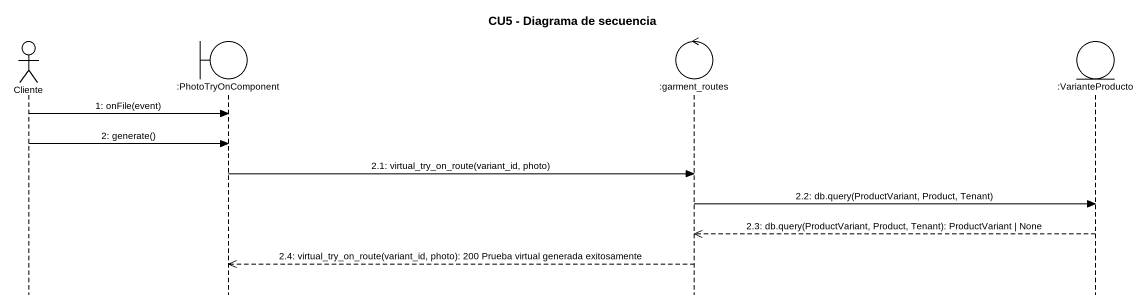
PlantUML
@startuml
title CU5 - Diagrama de secuencia
hide footbox
actor Cliente
boundary ":PhotoTryOnComponent" as PhotoTryOnComponent
control ":garment_routes" as garment_routes
entity ":VarianteProducto" as VarianteProducto

Cliente -> PhotoTryOnComponent : 1: onFile(event)
Cliente -> PhotoTryOnComponent : 2: generate()
PhotoTryOnComponent -> garment_routes : 2.1: virtual_try_on_route(variant_id, photo)
garment_routes -> VarianteProducto : 2.2: db.query(ProductVariant, Product, Tenant)
VarianteProducto -->> garment_routes : 2.3: db.query(ProductVariant, Product, Tenant): ProductVariant | None
garment_routes -->> PhotoTryOnComponent : 2.4: virtual_try_on_route(variant_id, photo): 200 Prueba virtual generada exitosamente
@enduml
